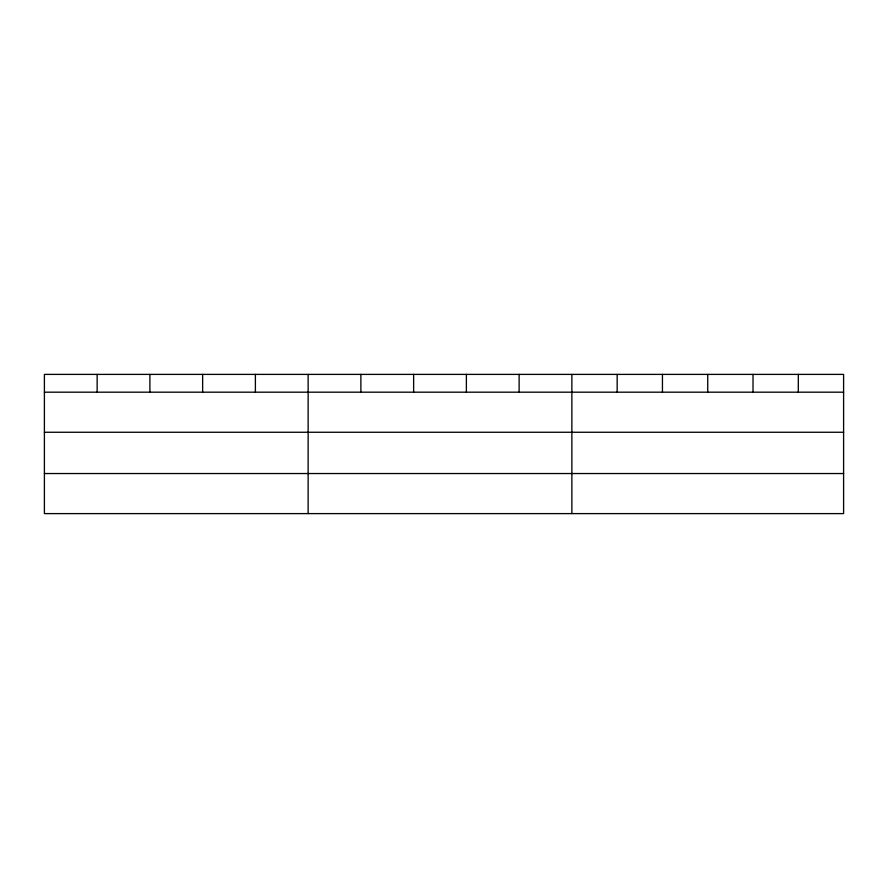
<?xml version="1.0" encoding="UTF-8"?>
<svg xmlns="http://www.w3.org/2000/svg" width="888" height="888" viewBox="0 0 888 888"><rect width="100%" height="100%" fill="white"/><g stroke="black" fill="none" stroke-linecap="round" stroke-linejoin="round"><path stroke-width="1.33" d="M843.6 432.256L843.6 374.392L44.4 374.392L44.4 513.608L843.6 513.608L843.6 432.256L44.4 432.256M44.4 392.185L843.6 392.185M44.4 473.537L843.6 473.537M798.312 374.392L798.312 392.185M753.024 374.392L753.024 392.185M707.736 374.392L707.736 392.185M662.448 374.392L662.448 392.185M617.16 374.392L617.16 392.185M571.872 374.392L571.872 513.608M519.125 374.392L519.125 392.185M466.378 374.392L466.378 392.185M413.63 374.392L413.63 392.185M360.883 374.392L360.883 392.185M308.136 374.392L308.136 513.608M255.389 374.392L255.389 392.185M202.642 374.392L202.642 392.185M149.894 374.392L149.894 392.185M97.147 374.392L97.147 392.185"/></g></svg>
